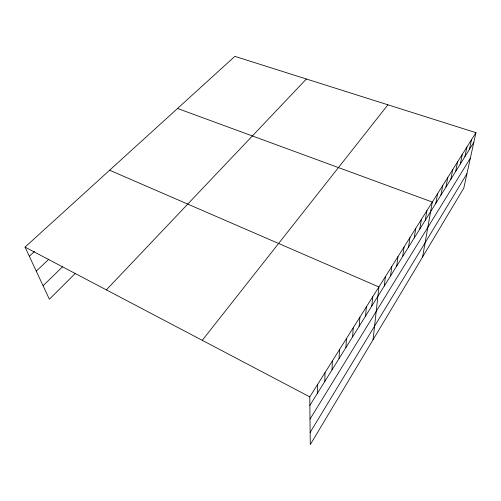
<?xml version="1.0" encoding="UTF-8"?>
<svg xmlns="http://www.w3.org/2000/svg" width="501" height="501" viewBox="0 0 501 501"><rect width="100%" height="100%" fill="white"/><g stroke="black" fill="none" stroke-linecap="round" stroke-linejoin="round"><path stroke-width="0.75" d="M317.44 393.241L317.49 384.611M324.823 381.399L325.005 372.656M332.025 369.844L332.332 361.008M339.052 358.566L339.484 349.642M345.915 347.562L346.454 338.557M352.61 336.822L353.255 327.742M359.148 326.333L359.9 317.183M365.536 316.081L366.381 306.869M371.773 306.067L372.719 296.799M373.076 339.716L378.906 286.96L109.619 170.227M384.298 285.977L385.419 276.602M390.573 275.913L391.782 266.494M396.698 266.094L397.988 256.631M402.679 256.493L404.044 246.999M408.522 247.125L409.962 237.587M414.227 237.962L415.742 228.4M419.813 229.007L421.391 219.419M425.268 220.252L426.908 210.645M422.606 256.95L432.307 202.06L177.548 108.46M435.826 203.312L437.586 193.668M440.936 195.114L442.746 185.464M445.934 187.098L447.8 177.429M450.831 179.245L452.741 169.576M455.622 171.555L457.582 161.879M460.313 164.027L462.317 154.352M464.909 156.65L466.957 146.975M469.412 149.423L471.497 139.748M475.95 132.671L463.776 188.163L310.276 444.637L309.775 396.873L475.95 132.671L234.856 56.362L25.05 247.112L49.38 299.222L75.219 273.496M310.15 432.444L466.951 173.697M310.013 419.124L470.364 158.134M309.868 405.397L473.827 142.347M202.254 340.317L387.918 104.809M106.375 289.885L306.38 79.001M43.08 285.727L62.65 266.695M36.266 271.141L48.822 259.236M29.321 256.261L34.425 251.546M25.05 247.112L309.775 396.873"/></g></svg>
